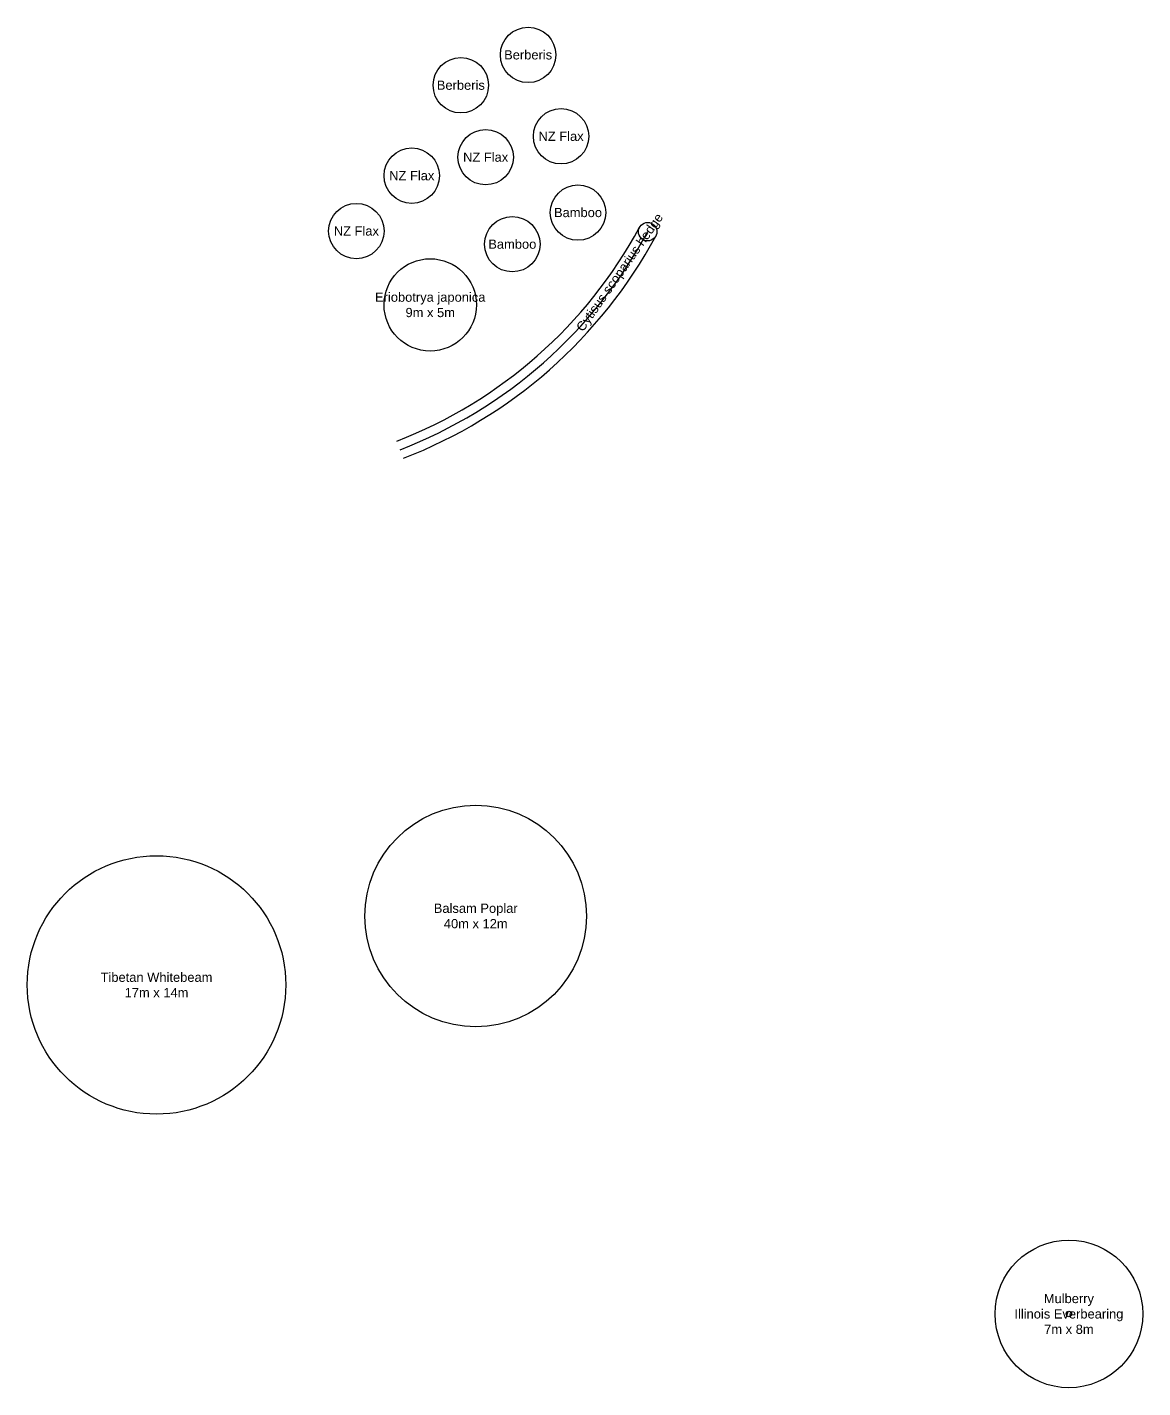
# Model space of a CAD drawing. Header units: metres. Extents: x 230335 to 230730, y 242537 to 242792.
# Drawn here: x 230669.8 to 230730.2, y 242664.2 to 242737.9 of the extents above; entities that cross this region are included whole.
import ezdxf

# ---------------------------------------------------------------- set-up
doc = ezdxf.new("R2010")
doc.units = ezdxf.units.M
doc.layers.get('0').update_dxf_attribs({"true_color": 0xffffff})
doc.layers.add('Paddock', color=3, linetype='Continuous', lineweight=25, true_color=0x00ff00)
doc.styles.add('textstyle111', font='')
doc.styles.add('textstyle44', font='')
doc.styles.add('textstyle45', font='')
doc.styles.add('textstyle74', font='')
doc.styles.add('textstyle75', font='')
doc.styles.add('textstyle81', font='')
doc.styles.add('textstyle82', font='')
doc.styles.add('textstyle83', font='')
doc.styles.add('textstyle84', font='')
doc.styles.add('textstyle85', font='')
doc.styles.add('textstyle86', font='')
doc.styles.add('textstyle87', font='')
doc.styles.add('textstyle88', font='')
doc.styles.get('textstyle111').set_extended_font_data('Arial')
doc.styles.get('textstyle44').set_extended_font_data('Arial')
doc.styles.get('textstyle45').set_extended_font_data('Arial')
doc.styles.get('textstyle74').set_extended_font_data('Arial')
doc.styles.get('textstyle75').set_extended_font_data('Arial')
doc.styles.get('textstyle81').set_extended_font_data('Arial')
doc.styles.get('textstyle82').set_extended_font_data('Arial')
doc.styles.get('textstyle83').set_extended_font_data('Arial')
doc.styles.get('textstyle84').set_extended_font_data('Arial')
doc.styles.get('textstyle85').set_extended_font_data('Arial')
doc.styles.get('textstyle86').set_extended_font_data('Arial')
doc.styles.get('textstyle87').set_extended_font_data('Arial')
doc.styles.get('textstyle88').set_extended_font_data('Arial')

msp = doc.modelspace()

# ---------------------------------------------------------------- linework, layer by layer
for centre, radius in [((230696.921, 242736.425), 1.5), ((230693.277, 242734.781), 1.5), ((230698.704, 242732.016), 1.5), ((230694.621, 242730.883), 1.5), ((230690.621, 242729.883), 1.5), ((230699.621, 242727.883), 1.5), ((230687.621, 242726.883), 1.5), ((230696.064, 242726.171), 1.5), ((230703.395, 242726.85), 0.5), ((230691.621, 242722.883), 2.5)]:
    msp.add_circle(centre, radius)
for radius in [25.283, 26.283]:
    msp.add_arc((230680.704, 242739.094), radius, 291.09984, 331.64958)
at = {"color": 7, "true_color": 0xeeeeee}
msp.add_arc((230680.704, 242739.094), 25.783, 291.09984, 331.64958, dxfattribs=at)
at = {"layer": 'Paddock'}
for centre, radius in [((230694.084, 242689.778), 6), ((230676.801, 242686.045), 7)]:
    msp.add_circle(centre, radius, dxfattribs=at)
at = {"layer": 'Paddock', "color": 1, "true_color": 0xff0000}
msp.add_circle((230726.199, 242668.222), 4, dxfattribs=at)
at = {"layer": 'Paddock', "color": 253, "true_color": 0xa0a0a4}
msp.add_circle((230726.199, 242668.222), 0.15, dxfattribs=at)

# ---------------------------------------------------------------- texts
at = {"color": 253, "true_color": 0xa0a0a4, "char_height": 0.5, "attachment_point": 5}
for s, insert, style in [('Berberis', (230696.921, 242736.425), 'textstyle84'), ('Berberis', (230693.277, 242734.781), 'textstyle88'), ('NZ Flax', (230698.704, 242732.016), 'textstyle82'), ('NZ Flax', (230694.621, 242730.883), 'textstyle83'), ('NZ Flax', (230690.621, 242729.883), 'textstyle86'), ('Bamboo', (230699.621, 242727.883), 'textstyle87'), ('NZ Flax', (230687.621, 242726.883), 'textstyle85'), ('Bamboo', (230696.064, 242726.171), 'textstyle81'), ('Eriobotrya japonica\\P9m x 5m', (230691.621, 242722.883), 'textstyle74')]:
    msp.add_mtext(s, dxfattribs=dict(at, insert=insert, style=style))
at = {"insert": (230701.932, 242724.61), "char_height": 0.5, "attachment_point": 5, "rotation": 55, "style": 'textstyle111'}
msp.add_mtext('Cytisus scoparius hedge', dxfattribs=at)
at = {"layer": 'Paddock', "color": 253, "true_color": 0xa0a0a4, "char_height": 0.5, "attachment_point": 5}
for s, insert, style in [('Balsam Poplar\\P40m x 12m', (230694.084, 242689.778), 'textstyle45'), ('Tibetan Whitebeam\\P17m x 14m', (230676.801, 242686.045), 'textstyle44'), ('Mulberry\\PIllinois Everbearing\\P7m x 8m', (230726.199, 242668.222), 'textstyle75')]:
    msp.add_mtext(s, dxfattribs=dict(at, insert=insert, style=style))

doc.saveas('drawing.dxf')
